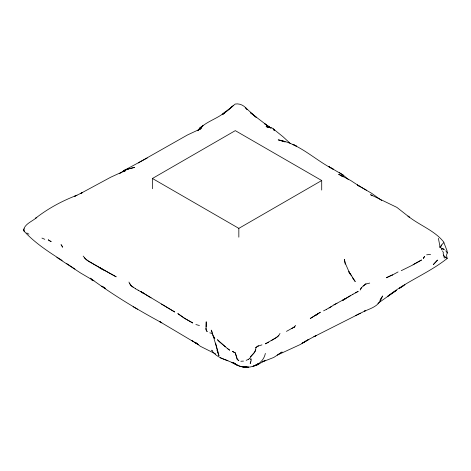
<?xml version="1.0" encoding="UTF-8"?>
<svg xmlns="http://www.w3.org/2000/svg" width="471" height="471" viewBox="0 0 471 471"><rect width="100%" height="100%" fill="white"/><g stroke="black" fill="none" stroke-linecap="round" stroke-linejoin="round"><path stroke-width="0.71" d="M206.168 326.903L206.221 321.775L205.98 329.753L207.175 331.672L206.245 329.941L205.962 328.293M250.802 359.921L250.925 358.678L251.178 360.621L250.225 363.541L250.566 361.757M255.364 349.841L255.17 351.289L253.993 353.003L250.46 356.747M265.356 353.397C262.559 367.486 243.478 371.331 233.486 362.623C237.119 365.996 242.1 367.303 246.963 367.174L242.706 366.95M24.298 228.771L23.55 230.578C34.336 242.6 48.478 251.838 62.184 260.481M441.48 249.907L442.081 248.659L439.537 246.881M249.936 358.101C251.791 354.463 256.448 352.208 255.906 347.516L258.326 345.844L255.659 347.675M360.651 289L361.351 287.669M440.179 247.54L441.362 245.309L443.664 242.659L443.988 242.871L446.932 250.454L447.45 253.057M440.185 247.787L441.657 245.002M278.573 335.746L280.004 333.444M198.108 130.302L200.093 127.947L198.108 130.302C204.302 122.654 214.529 119.734 222.383 114.223L224.367 112.958L222.212 114.547M197.743 130.791L198.444 129.784M379.844 300.416L381.404 298.331C378.978 306.091 370.971 308.381 364.283 311.249L365.608 310.619L313.916 336.73L316.265 335.487L306.857 340.451L302.005 343.341L308.905 339.373L300.398 344.466L277.213 355.128L282.117 352.014L273.751 357.46L262.412 361.875L265.385 360.274L256.777 365.231L258.143 363.63M198.091 130.408L203.013 125.692L199.692 128.471M200.434 129.078L201.829 127.529L199.48 129.719M295.211 325.903L295.435 325.667L294.081 327.251L294.298 327.021L291.708 328.57M360.156 290.089L361.61 287.493L365.985 283.854L363.129 285.897M124.662 171.297L125.969 170.084L123.749 171.744M248.288 359.55L249.683 358.254M233.486 105.345L230.343 108.236L235.147 104.056C239.763 103.178 244.496 105.651 247.104 109.455L245.415 107.629L256.642 117.662L250.337 112.616L269.459 127.211L264.443 123.579L271.031 128.053M225.95 111.821L232.456 106.299M119.534 173.728L125.557 169.642L134.606 167.411L128.777 168.842M225.939 111.839L229.565 108.766L222.224 114.477M377.854 303.383L396.352 290.413L387.568 296.412C406.061 281.517 428.757 273.133 447.203 258.438L446.49 255.211L447.238 252.986L445.802 250.766M123.773 171.727L125.51 170.437L110.709 177.226L80.27 193.652L82.666 192.486L74.483 196.342L76.973 195.265C62.196 200.846 48.225 208.406 35.755 218.114L36.82 217.343C32.422 221.488 24.91 223.56 23.55 230.054L24.61 231.726L23.815 230.26M334.186 304.737L329.029 307.963M404.913 284.778L399.408 288.317L403.447 285.72M271.219 340.698L276.483 337.466L278.808 335.493L276.689 337.36L265.403 343.859L268.605 342.182M350.324 295.741L342.452 300.416L352.95 294.251M294.298 327.021L286.445 331.378M342.452 300.416L345.214 298.785L333.992 304.837L337.012 303.265M331.849 306.333L326.279 309.465M152.427 188.747L152.427 178.48L235.294 130.638L321.711 180.528L321.711 190.06M152.427 178.48L238.838 228.37L321.711 180.528M355.481 292.903L358.213 291.337L352.755 294.346M147.229 158.015L138.309 162.819L187.429 134.994L200.316 128.96M392.308 275.082L398.066 271.932M138.309 162.819L139.204 162.33L123.243 170.938L126.252 169.566M413.096 264.714L421.574 259.974L413.261 264.625M326.456 309.376L323.577 310.848M355.682 315.57L360.386 313.168M401.239 270.695L413.091 264.837M246.168 360.35L248.482 359.332M447.203 258.438L445.872 257.496L444.283 257.99L443.14 253.121M258.167 346.044L261.958 344.884M126.94 169.313L128.165 169.001M365.826 284.054L369.729 283.071M426.661 254.823L430.571 254.369M443.794 249.071L441.71 248.935M240.84 361.263L243.501 361.098M283.159 141.029L278.22 139.881C299.391 143.437 314.811 159.905 333.391 169.272L328.823 166.622L343.235 175.118L348.652 179.716M195.889 324.554L199.421 325.502M209.813 332.838L212.403 333.574M282.512 141.029L280.098 140.317L283.63 141.583M283.342 141.371L285.179 141.995M270.542 127.835L266.933 126.552L271.066 127.812L266.062 126.646L272.073 128.041L274.346 129.955M212.268 350.512L211.662 350.194C216.501 358.025 225.909 359.485 233.581 363.2L231.897 362.423L237.084 364.901M220.187 357.807L227.952 360.704M93.876 280.793L80.494 272.939L56.814 257.396M215.653 353.945L200.328 346.285L195.118 342.317L197.314 343.96L194.723 342.24L198.22 344.507L159.91 321.758L161.824 322.806C137.037 309.471 112.852 294.828 90.267 278.143L92.257 280.151L91.845 279.833L93.77 280.71M41.954 238.073L44.804 239.315M236.018 364.589L236.36 364.748L234.275 363.429L236.913 364.972L233.893 363.312L236.448 364.583M138.109 290.201L143.414 293.227L140.959 291.667M161.494 304.083L174.77 312.008L141.147 291.767L151.032 297.866M192.451 340.969L193.94 341.775L191.797 340.61M104.803 270.619L99.304 267.522L116.196 276.83L88.483 261.275L84.25 257.767M235.076 352.832L232.409 351.348L235.312 352.962L237.372 359.402L238.856 360.68L237.131 359.261L235.312 352.962M135.412 288.688L138.291 290.289M133.122 306.721L137.526 309.206M26.759 232.945L28.961 234.205M270.731 127.841L268.811 126.734L270.478 127.723M381.704 200.516L371.613 193.287L357.436 185.021L359.049 185.98L350.607 180.434L341.01 175.477L342.67 176.454M357.436 185.021L366.409 190.19M102.207 269.171L86.264 259.733L83.161 256.083M135.607 288.788L131.056 285.667L129.584 283.619M343.235 175.118L339.426 172.645M74.942 269.059L66.358 263.354M442.587 248.523L444.477 249.818M372.066 195.795L370.536 194.653L396.865 207.375L409.605 217.396L407.957 216.065C419.449 225.368 434.78 230.478 443.988 242.353M228.023 348.952L229.683 350.2L227.252 348.416M133.128 287.222L131.056 285.667L128.907 282.058M227.469 348.534L218.991 341.463L217.431 339.691L225.368 346.797M273.792 129.29L283.153 136.873L290.507 143.655M443.252 255.105L445.872 257.496M349.111 272.597L350.554 274.193L348.864 271.614L349.941 273.922L345.102 262.824L344.407 259.344L345.261 264.154M274.387 130.12L273.463 129.036L274.228 130.073M353.674 279.497L355.252 281.564L350.412 273.992L351.425 275.894M213.363 336.2L214.835 338.319L213.11 336.041L211.249 330.13L212.291 332.461M352.52 277.755L353.279 278.979M274.051 130.143L273.58 129.072M442.54 250.931L443.382 252.691M273.533 128.983L274.146 130.249M215.63 343.106L217.979 352.296L212.892 334.757M438.395 238.326L440.155 247.41M238.838 228.37L238.838 237.172M424.371 256.677L423.317 258.449L424.601 256.43L424.371 256.677M381.822 297.348L380.939 298.826L382.693 295.971L381.822 297.348M437.494 260.127L433.285 264.649L437.494 260.127M224.243 112.787L222.807 114.341L225.368 111.821L224.243 112.787M201.105 127.052L199.722 128.277L201.576 126.705L201.105 127.052M317.925 313.786L310.23 318.508L320.38 312.202L315.34 315.499L317.925 313.786M258.756 363.63L253.015 366.32L256.913 364.842L258.238 364.048L254.77 365.796L258.756 363.63M392.319 274.958L386.32 277.755L392.319 274.958M128.141 168.842L126.181 169.631L129.337 168.435L128.141 168.842M248.405 367.074L244.779 367.127L248.405 367.074M343.506 176.731L338.761 174.341L343.506 176.731M294.375 145.121L292.991 144.432L296.648 146.263L294.375 145.121M48.336 239.886L51.086 241.664L48.336 239.886M192.698 322.935L184.585 318.343L177.814 313.592L184.791 318.449L192.698 322.935M105.304 288.364L101.936 286.191L105.304 288.364M62.696 247.104L61.106 244.755L62.696 247.104M218.956 355.682L217.102 350.188L218.956 355.682"/></g></svg>
